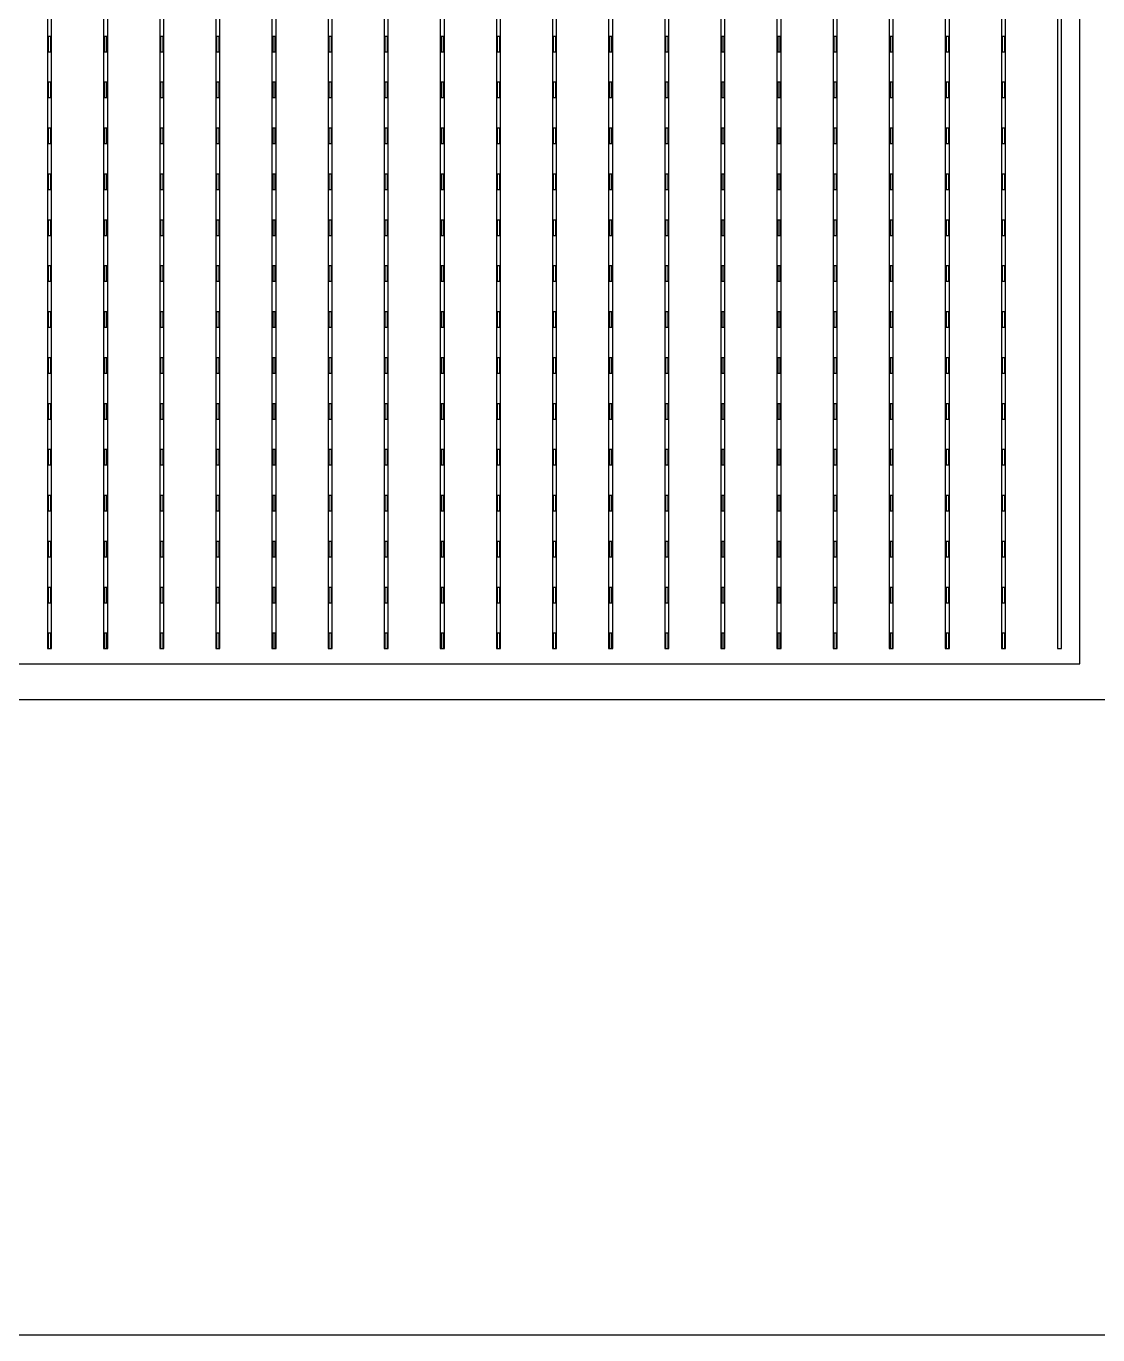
# Model space of a CAD drawing. Header units: millimetres. Extents: x -18 to 142, y -7 to 153.
# Drawn here: x 72.39 to 82.89, y -6.72 to 6.1 of the extents above; entities that cross this region are included whole.
import ezdxf

# ---------------------------------------------------------------- set-up
doc = ezdxf.new("R2010")
doc.units = ezdxf.units.MM
for name, color, linetype in [('CELLS', 5, 'Continuous'), ('CONTACT_PADS', 2, 'Continuous'), ('DICING', 4, 'Continuous'), ('FINGERS', 1, 'Continuous'), ('INSULATION', 2, 'Continuous'), ('WAFER', 1, 'Continuous')]:
    doc.layers.add(name, color=color, linetype=linetype)

msp = doc.modelspace()

# ---------------------------------------------------------------- linework, layer by layer
at = {"layer": 'CELLS'}
msp.add_lwpolyline([(83.07, -0.5), (83.07, 20.4), (62.17, 20.4), (62.17, -0.5), (83.07, -0.5)], close=True, dxfattribs=at)
at = {"layer": 'CONTACT_PADS'}
for points in [[(72.633, 5.85), (72.633, 6), (72.608, 6), (72.608, 5.85), (72.633, 5.85)], [(73.183, 5.85), (73.183, 6), (73.158, 6), (73.158, 5.85), (73.183, 5.85)], [(73.733, 5.85), (73.733, 6), (73.708, 6), (73.708, 5.85), (73.733, 5.85)], [(74.283, 5.85), (74.283, 6), (74.258, 6), (74.258, 5.85), (74.283, 5.85)], [(74.833, 5.85), (74.833, 6), (74.808, 6), (74.808, 5.85), (74.833, 5.85)], [(75.383, 5.85), (75.383, 6), (75.358, 6), (75.358, 5.85), (75.383, 5.85)], [(75.933, 5.85), (75.933, 6), (75.908, 6), (75.908, 5.85), (75.933, 5.85)], [(76.483, 5.85), (76.483, 6), (76.458, 6), (76.458, 5.85), (76.483, 5.85)], [(77.033, 5.85), (77.033, 6), (77.008, 6), (77.008, 5.85), (77.033, 5.85)], [(77.583, 5.85), (77.583, 6), (77.558, 6), (77.558, 5.85), (77.583, 5.85)], [(78.133, 5.85), (78.133, 6), (78.108, 6), (78.108, 5.85), (78.133, 5.85)], [(78.683, 5.85), (78.683, 6), (78.658, 6), (78.658, 5.85), (78.683, 5.85)], [(79.233, 5.85), (79.233, 6), (79.208, 6), (79.208, 5.85), (79.233, 5.85)], [(79.783, 5.85), (79.783, 6), (79.758, 6), (79.758, 5.85), (79.783, 5.85)], [(80.333, 5.85), (80.333, 6), (80.308, 6), (80.308, 5.85), (80.333, 5.85)], [(80.883, 5.85), (80.883, 6), (80.858, 6), (80.858, 5.85), (80.883, 5.85)], [(81.433, 5.85), (81.433, 6), (81.408, 6), (81.408, 5.85), (81.433, 5.85)], [(81.983, 5.85), (81.983, 6), (81.958, 6), (81.958, 5.85), (81.983, 5.85)], [(72.633, 5.4), (72.633, 5.55), (72.608, 5.55), (72.608, 5.4), (72.633, 5.4)], [(73.183, 5.4), (73.183, 5.55), (73.158, 5.55), (73.158, 5.4), (73.183, 5.4)], [(73.733, 5.4), (73.733, 5.55), (73.708, 5.55), (73.708, 5.4), (73.733, 5.4)], [(74.283, 5.4), (74.283, 5.55), (74.258, 5.55), (74.258, 5.4), (74.283, 5.4)], [(74.833, 5.4), (74.833, 5.55), (74.808, 5.55), (74.808, 5.4), (74.833, 5.4)], [(75.383, 5.4), (75.383, 5.55), (75.358, 5.55), (75.358, 5.4), (75.383, 5.4)], [(75.933, 5.4), (75.933, 5.55), (75.908, 5.55), (75.908, 5.4), (75.933, 5.4)], [(76.483, 5.4), (76.483, 5.55), (76.458, 5.55), (76.458, 5.4), (76.483, 5.4)], [(77.033, 5.4), (77.033, 5.55), (77.008, 5.55), (77.008, 5.4), (77.033, 5.4)], [(77.583, 5.4), (77.583, 5.55), (77.558, 5.55), (77.558, 5.4), (77.583, 5.4)], [(78.133, 5.4), (78.133, 5.55), (78.108, 5.55), (78.108, 5.4), (78.133, 5.4)], [(78.683, 5.4), (78.683, 5.55), (78.658, 5.55), (78.658, 5.4), (78.683, 5.4)], [(79.233, 5.4), (79.233, 5.55), (79.208, 5.55), (79.208, 5.4), (79.233, 5.4)], [(79.783, 5.4), (79.783, 5.55), (79.758, 5.55), (79.758, 5.4), (79.783, 5.4)], [(80.333, 5.4), (80.333, 5.55), (80.308, 5.55), (80.308, 5.4), (80.333, 5.4)], [(80.883, 5.4), (80.883, 5.55), (80.858, 5.55), (80.858, 5.4), (80.883, 5.4)], [(81.433, 5.4), (81.433, 5.55), (81.408, 5.55), (81.408, 5.4), (81.433, 5.4)], [(81.983, 5.4), (81.983, 5.55), (81.958, 5.55), (81.958, 5.4), (81.983, 5.4)], [(72.633, 4.95), (72.633, 5.1), (72.608, 5.1), (72.608, 4.95), (72.633, 4.95)], [(73.183, 4.95), (73.183, 5.1), (73.158, 5.1), (73.158, 4.95), (73.183, 4.95)], [(73.733, 4.95), (73.733, 5.1), (73.708, 5.1), (73.708, 4.95), (73.733, 4.95)], [(74.283, 4.95), (74.283, 5.1), (74.258, 5.1), (74.258, 4.95), (74.283, 4.95)], [(74.833, 4.95), (74.833, 5.1), (74.808, 5.1), (74.808, 4.95), (74.833, 4.95)], [(75.383, 4.95), (75.383, 5.1), (75.358, 5.1), (75.358, 4.95), (75.383, 4.95)], [(75.933, 4.95), (75.933, 5.1), (75.908, 5.1), (75.908, 4.95), (75.933, 4.95)], [(76.483, 4.95), (76.483, 5.1), (76.458, 5.1), (76.458, 4.95), (76.483, 4.95)], [(77.033, 4.95), (77.033, 5.1), (77.008, 5.1), (77.008, 4.95), (77.033, 4.95)], [(77.583, 4.95), (77.583, 5.1), (77.558, 5.1), (77.558, 4.95), (77.583, 4.95)], [(78.133, 4.95), (78.133, 5.1), (78.108, 5.1), (78.108, 4.95), (78.133, 4.95)], [(78.683, 4.95), (78.683, 5.1), (78.658, 5.1), (78.658, 4.95), (78.683, 4.95)], [(79.233, 4.95), (79.233, 5.1), (79.208, 5.1), (79.208, 4.95), (79.233, 4.95)], [(79.783, 4.95), (79.783, 5.1), (79.758, 5.1), (79.758, 4.95), (79.783, 4.95)], [(80.333, 4.95), (80.333, 5.1), (80.308, 5.1), (80.308, 4.95), (80.333, 4.95)], [(80.883, 4.95), (80.883, 5.1), (80.858, 5.1), (80.858, 4.95), (80.883, 4.95)], [(81.433, 4.95), (81.433, 5.1), (81.408, 5.1), (81.408, 4.95), (81.433, 4.95)], [(81.983, 4.95), (81.983, 5.1), (81.958, 5.1), (81.958, 4.95), (81.983, 4.95)], [(72.633, 4.5), (72.633, 4.65), (72.608, 4.65), (72.608, 4.5), (72.633, 4.5)], [(73.183, 4.5), (73.183, 4.65), (73.158, 4.65), (73.158, 4.5), (73.183, 4.5)], [(73.733, 4.5), (73.733, 4.65), (73.708, 4.65), (73.708, 4.5), (73.733, 4.5)], [(74.283, 4.5), (74.283, 4.65), (74.258, 4.65), (74.258, 4.5), (74.283, 4.5)], [(74.833, 4.5), (74.833, 4.65), (74.808, 4.65), (74.808, 4.5), (74.833, 4.5)], [(75.383, 4.5), (75.383, 4.65), (75.358, 4.65), (75.358, 4.5), (75.383, 4.5)], [(75.933, 4.5), (75.933, 4.65), (75.908, 4.65), (75.908, 4.5), (75.933, 4.5)], [(76.483, 4.5), (76.483, 4.65), (76.458, 4.65), (76.458, 4.5), (76.483, 4.5)], [(77.033, 4.5), (77.033, 4.65), (77.008, 4.65), (77.008, 4.5), (77.033, 4.5)], [(77.583, 4.5), (77.583, 4.65), (77.558, 4.65), (77.558, 4.5), (77.583, 4.5)], [(78.133, 4.5), (78.133, 4.65), (78.108, 4.65), (78.108, 4.5), (78.133, 4.5)], [(78.683, 4.5), (78.683, 4.65), (78.658, 4.65), (78.658, 4.5), (78.683, 4.5)], [(79.233, 4.5), (79.233, 4.65), (79.208, 4.65), (79.208, 4.5), (79.233, 4.5)], [(79.783, 4.5), (79.783, 4.65), (79.758, 4.65), (79.758, 4.5), (79.783, 4.5)], [(80.333, 4.5), (80.333, 4.65), (80.308, 4.65), (80.308, 4.5), (80.333, 4.5)], [(80.883, 4.5), (80.883, 4.65), (80.858, 4.65), (80.858, 4.5), (80.883, 4.5)], [(81.433, 4.5), (81.433, 4.65), (81.408, 4.65), (81.408, 4.5), (81.433, 4.5)], [(81.983, 4.5), (81.983, 4.65), (81.958, 4.65), (81.958, 4.5), (81.983, 4.5)], [(72.633, 4.05), (72.633, 4.2), (72.608, 4.2), (72.608, 4.05), (72.633, 4.05)], [(73.183, 4.05), (73.183, 4.2), (73.158, 4.2), (73.158, 4.05), (73.183, 4.05)], [(73.733, 4.05), (73.733, 4.2), (73.708, 4.2), (73.708, 4.05), (73.733, 4.05)], [(74.283, 4.05), (74.283, 4.2), (74.258, 4.2), (74.258, 4.05), (74.283, 4.05)], [(74.833, 4.05), (74.833, 4.2), (74.808, 4.2), (74.808, 4.05), (74.833, 4.05)], [(75.383, 4.05), (75.383, 4.2), (75.358, 4.2), (75.358, 4.05), (75.383, 4.05)], [(75.933, 4.05), (75.933, 4.2), (75.908, 4.2), (75.908, 4.05), (75.933, 4.05)], [(76.483, 4.05), (76.483, 4.2), (76.458, 4.2), (76.458, 4.05), (76.483, 4.05)], [(77.033, 4.05), (77.033, 4.2), (77.008, 4.2), (77.008, 4.05), (77.033, 4.05)], [(77.583, 4.05), (77.583, 4.2), (77.558, 4.2), (77.558, 4.05), (77.583, 4.05)], [(78.133, 4.05), (78.133, 4.2), (78.108, 4.2), (78.108, 4.05), (78.133, 4.05)], [(78.683, 4.05), (78.683, 4.2), (78.658, 4.2), (78.658, 4.05), (78.683, 4.05)], [(79.233, 4.05), (79.233, 4.2), (79.208, 4.2), (79.208, 4.05), (79.233, 4.05)], [(79.783, 4.05), (79.783, 4.2), (79.758, 4.2), (79.758, 4.05), (79.783, 4.05)], [(80.333, 4.05), (80.333, 4.2), (80.308, 4.2), (80.308, 4.05), (80.333, 4.05)], [(80.883, 4.05), (80.883, 4.2), (80.858, 4.2), (80.858, 4.05), (80.883, 4.05)], [(81.433, 4.05), (81.433, 4.2), (81.408, 4.2), (81.408, 4.05), (81.433, 4.05)], [(81.983, 4.05), (81.983, 4.2), (81.958, 4.2), (81.958, 4.05), (81.983, 4.05)], [(72.633, 3.6), (72.633, 3.75), (72.608, 3.75), (72.608, 3.6), (72.633, 3.6)], [(73.183, 3.6), (73.183, 3.75), (73.158, 3.75), (73.158, 3.6), (73.183, 3.6)], [(73.733, 3.6), (73.733, 3.75), (73.708, 3.75), (73.708, 3.6), (73.733, 3.6)], [(74.283, 3.6), (74.283, 3.75), (74.258, 3.75), (74.258, 3.6), (74.283, 3.6)], [(74.833, 3.6), (74.833, 3.75), (74.808, 3.75), (74.808, 3.6), (74.833, 3.6)], [(75.383, 3.6), (75.383, 3.75), (75.358, 3.75), (75.358, 3.6), (75.383, 3.6)], [(75.933, 3.6), (75.933, 3.75), (75.908, 3.75), (75.908, 3.6), (75.933, 3.6)], [(76.483, 3.6), (76.483, 3.75), (76.458, 3.75), (76.458, 3.6), (76.483, 3.6)], [(77.033, 3.6), (77.033, 3.75), (77.008, 3.75), (77.008, 3.6), (77.033, 3.6)], [(77.583, 3.6), (77.583, 3.75), (77.558, 3.75), (77.558, 3.6), (77.583, 3.6)], [(78.133, 3.6), (78.133, 3.75), (78.108, 3.75), (78.108, 3.6), (78.133, 3.6)], [(78.683, 3.6), (78.683, 3.75), (78.658, 3.75), (78.658, 3.6), (78.683, 3.6)], [(79.233, 3.6), (79.233, 3.75), (79.208, 3.75), (79.208, 3.6), (79.233, 3.6)], [(79.783, 3.6), (79.783, 3.75), (79.758, 3.75), (79.758, 3.6), (79.783, 3.6)], [(80.333, 3.6), (80.333, 3.75), (80.308, 3.75), (80.308, 3.6), (80.333, 3.6)], [(80.883, 3.6), (80.883, 3.75), (80.858, 3.75), (80.858, 3.6), (80.883, 3.6)], [(81.433, 3.6), (81.433, 3.75), (81.408, 3.75), (81.408, 3.6), (81.433, 3.6)], [(81.983, 3.6), (81.983, 3.75), (81.958, 3.75), (81.958, 3.6), (81.983, 3.6)], [(72.633, 3.15), (72.633, 3.3), (72.608, 3.3), (72.608, 3.15), (72.633, 3.15)], [(73.183, 3.15), (73.183, 3.3), (73.158, 3.3), (73.158, 3.15), (73.183, 3.15)], [(73.733, 3.15), (73.733, 3.3), (73.708, 3.3), (73.708, 3.15), (73.733, 3.15)], [(74.283, 3.15), (74.283, 3.3), (74.258, 3.3), (74.258, 3.15), (74.283, 3.15)], [(74.833, 3.15), (74.833, 3.3), (74.808, 3.3), (74.808, 3.15), (74.833, 3.15)], [(75.383, 3.15), (75.383, 3.3), (75.358, 3.3), (75.358, 3.15), (75.383, 3.15)], [(75.933, 3.15), (75.933, 3.3), (75.908, 3.3), (75.908, 3.15), (75.933, 3.15)], [(76.483, 3.15), (76.483, 3.3), (76.458, 3.3), (76.458, 3.15), (76.483, 3.15)], [(77.033, 3.15), (77.033, 3.3), (77.008, 3.3), (77.008, 3.15), (77.033, 3.15)], [(77.583, 3.15), (77.583, 3.3), (77.558, 3.3), (77.558, 3.15), (77.583, 3.15)], [(78.133, 3.15), (78.133, 3.3), (78.108, 3.3), (78.108, 3.15), (78.133, 3.15)], [(78.683, 3.15), (78.683, 3.3), (78.658, 3.3), (78.658, 3.15), (78.683, 3.15)], [(79.233, 3.15), (79.233, 3.3), (79.208, 3.3), (79.208, 3.15), (79.233, 3.15)], [(79.783, 3.15), (79.783, 3.3), (79.758, 3.3), (79.758, 3.15), (79.783, 3.15)], [(80.333, 3.15), (80.333, 3.3), (80.308, 3.3), (80.308, 3.15), (80.333, 3.15)], [(80.883, 3.15), (80.883, 3.3), (80.858, 3.3), (80.858, 3.15), (80.883, 3.15)], [(81.433, 3.15), (81.433, 3.3), (81.408, 3.3), (81.408, 3.15), (81.433, 3.15)], [(81.983, 3.15), (81.983, 3.3), (81.958, 3.3), (81.958, 3.15), (81.983, 3.15)], [(72.633, 2.7), (72.633, 2.85), (72.608, 2.85), (72.608, 2.7), (72.633, 2.7)], [(73.183, 2.7), (73.183, 2.85), (73.158, 2.85), (73.158, 2.7), (73.183, 2.7)], [(73.733, 2.7), (73.733, 2.85), (73.708, 2.85), (73.708, 2.7), (73.733, 2.7)], [(74.283, 2.7), (74.283, 2.85), (74.258, 2.85), (74.258, 2.7), (74.283, 2.7)], [(74.833, 2.7), (74.833, 2.85), (74.808, 2.85), (74.808, 2.7), (74.833, 2.7)], [(75.383, 2.7), (75.383, 2.85), (75.358, 2.85), (75.358, 2.7), (75.383, 2.7)], [(75.933, 2.7), (75.933, 2.85), (75.908, 2.85), (75.908, 2.7), (75.933, 2.7)], [(76.483, 2.7), (76.483, 2.85), (76.458, 2.85), (76.458, 2.7), (76.483, 2.7)], [(77.033, 2.7), (77.033, 2.85), (77.008, 2.85), (77.008, 2.7), (77.033, 2.7)], [(77.583, 2.7), (77.583, 2.85), (77.558, 2.85), (77.558, 2.7), (77.583, 2.7)], [(78.133, 2.7), (78.133, 2.85), (78.108, 2.85), (78.108, 2.7), (78.133, 2.7)], [(78.683, 2.7), (78.683, 2.85), (78.658, 2.85), (78.658, 2.7), (78.683, 2.7)], [(79.233, 2.7), (79.233, 2.85), (79.208, 2.85), (79.208, 2.7), (79.233, 2.7)], [(79.783, 2.7), (79.783, 2.85), (79.758, 2.85), (79.758, 2.7), (79.783, 2.7)], [(80.333, 2.7), (80.333, 2.85), (80.308, 2.85), (80.308, 2.7), (80.333, 2.7)], [(80.883, 2.7), (80.883, 2.85), (80.858, 2.85), (80.858, 2.7), (80.883, 2.7)], [(81.433, 2.7), (81.433, 2.85), (81.408, 2.85), (81.408, 2.7), (81.433, 2.7)], [(81.983, 2.7), (81.983, 2.85), (81.958, 2.85), (81.958, 2.7), (81.983, 2.7)], [(72.633, 2.25), (72.633, 2.4), (72.608, 2.4), (72.608, 2.25), (72.633, 2.25)], [(73.183, 2.25), (73.183, 2.4), (73.158, 2.4), (73.158, 2.25), (73.183, 2.25)], [(73.733, 2.25), (73.733, 2.4), (73.708, 2.4), (73.708, 2.25), (73.733, 2.25)], [(74.283, 2.25), (74.283, 2.4), (74.258, 2.4), (74.258, 2.25), (74.283, 2.25)], [(74.833, 2.25), (74.833, 2.4), (74.808, 2.4), (74.808, 2.25), (74.833, 2.25)], [(75.383, 2.25), (75.383, 2.4), (75.358, 2.4), (75.358, 2.25), (75.383, 2.25)], [(75.933, 2.25), (75.933, 2.4), (75.908, 2.4), (75.908, 2.25), (75.933, 2.25)], [(76.483, 2.25), (76.483, 2.4), (76.458, 2.4), (76.458, 2.25), (76.483, 2.25)], [(77.033, 2.25), (77.033, 2.4), (77.008, 2.4), (77.008, 2.25), (77.033, 2.25)], [(77.583, 2.25), (77.583, 2.4), (77.558, 2.4), (77.558, 2.25), (77.583, 2.25)], [(78.133, 2.25), (78.133, 2.4), (78.108, 2.4), (78.108, 2.25), (78.133, 2.25)], [(78.683, 2.25), (78.683, 2.4), (78.658, 2.4), (78.658, 2.25), (78.683, 2.25)], [(79.233, 2.25), (79.233, 2.4), (79.208, 2.4), (79.208, 2.25), (79.233, 2.25)], [(79.783, 2.25), (79.783, 2.4), (79.758, 2.4), (79.758, 2.25), (79.783, 2.25)], [(80.333, 2.25), (80.333, 2.4), (80.308, 2.4), (80.308, 2.25), (80.333, 2.25)], [(80.883, 2.25), (80.883, 2.4), (80.858, 2.4), (80.858, 2.25), (80.883, 2.25)], [(81.433, 2.25), (81.433, 2.4), (81.408, 2.4), (81.408, 2.25), (81.433, 2.25)], [(81.983, 2.25), (81.983, 2.4), (81.958, 2.4), (81.958, 2.25), (81.983, 2.25)], [(72.633, 1.8), (72.633, 1.95), (72.608, 1.95), (72.608, 1.8), (72.633, 1.8)], [(73.183, 1.8), (73.183, 1.95), (73.158, 1.95), (73.158, 1.8), (73.183, 1.8)], [(73.733, 1.8), (73.733, 1.95), (73.708, 1.95), (73.708, 1.8), (73.733, 1.8)], [(74.283, 1.8), (74.283, 1.95), (74.258, 1.95), (74.258, 1.8), (74.283, 1.8)], [(74.833, 1.8), (74.833, 1.95), (74.808, 1.95), (74.808, 1.8), (74.833, 1.8)], [(75.383, 1.8), (75.383, 1.95), (75.358, 1.95), (75.358, 1.8), (75.383, 1.8)], [(75.933, 1.8), (75.933, 1.95), (75.908, 1.95), (75.908, 1.8), (75.933, 1.8)], [(76.483, 1.8), (76.483, 1.95), (76.458, 1.95), (76.458, 1.8), (76.483, 1.8)], [(77.033, 1.8), (77.033, 1.95), (77.008, 1.95), (77.008, 1.8), (77.033, 1.8)], [(77.583, 1.8), (77.583, 1.95), (77.558, 1.95), (77.558, 1.8), (77.583, 1.8)], [(78.133, 1.8), (78.133, 1.95), (78.108, 1.95), (78.108, 1.8), (78.133, 1.8)], [(78.683, 1.8), (78.683, 1.95), (78.658, 1.95), (78.658, 1.8), (78.683, 1.8)], [(79.233, 1.8), (79.233, 1.95), (79.208, 1.95), (79.208, 1.8), (79.233, 1.8)], [(79.783, 1.8), (79.783, 1.95), (79.758, 1.95), (79.758, 1.8), (79.783, 1.8)], [(80.333, 1.8), (80.333, 1.95), (80.308, 1.95), (80.308, 1.8), (80.333, 1.8)], [(80.883, 1.8), (80.883, 1.95), (80.858, 1.95), (80.858, 1.8), (80.883, 1.8)], [(81.433, 1.8), (81.433, 1.95), (81.408, 1.95), (81.408, 1.8), (81.433, 1.8)], [(81.983, 1.8), (81.983, 1.95), (81.958, 1.95), (81.958, 1.8), (81.983, 1.8)], [(72.633, 1.35), (72.633, 1.5), (72.608, 1.5), (72.608, 1.35), (72.633, 1.35)], [(73.183, 1.35), (73.183, 1.5), (73.158, 1.5), (73.158, 1.35), (73.183, 1.35)], [(73.733, 1.35), (73.733, 1.5), (73.708, 1.5), (73.708, 1.35), (73.733, 1.35)], [(74.283, 1.35), (74.283, 1.5), (74.258, 1.5), (74.258, 1.35), (74.283, 1.35)], [(74.833, 1.35), (74.833, 1.5), (74.808, 1.5), (74.808, 1.35), (74.833, 1.35)], [(75.383, 1.35), (75.383, 1.5), (75.358, 1.5), (75.358, 1.35), (75.383, 1.35)], [(75.933, 1.35), (75.933, 1.5), (75.908, 1.5), (75.908, 1.35), (75.933, 1.35)], [(76.483, 1.35), (76.483, 1.5), (76.458, 1.5), (76.458, 1.35), (76.483, 1.35)], [(77.033, 1.35), (77.033, 1.5), (77.008, 1.5), (77.008, 1.35), (77.033, 1.35)], [(77.583, 1.35), (77.583, 1.5), (77.558, 1.5), (77.558, 1.35), (77.583, 1.35)], [(78.133, 1.35), (78.133, 1.5), (78.108, 1.5), (78.108, 1.35), (78.133, 1.35)], [(78.683, 1.35), (78.683, 1.5), (78.658, 1.5), (78.658, 1.35), (78.683, 1.35)], [(79.233, 1.35), (79.233, 1.5), (79.208, 1.5), (79.208, 1.35), (79.233, 1.35)], [(79.783, 1.35), (79.783, 1.5), (79.758, 1.5), (79.758, 1.35), (79.783, 1.35)], [(80.333, 1.35), (80.333, 1.5), (80.308, 1.5), (80.308, 1.35), (80.333, 1.35)], [(80.883, 1.35), (80.883, 1.5), (80.858, 1.5), (80.858, 1.35), (80.883, 1.35)], [(81.433, 1.35), (81.433, 1.5), (81.408, 1.5), (81.408, 1.35), (81.433, 1.35)], [(81.983, 1.35), (81.983, 1.5), (81.958, 1.5), (81.958, 1.35), (81.983, 1.35)], [(72.633, 0.9), (72.633, 1.05), (72.608, 1.05), (72.608, 0.9), (72.633, 0.9)], [(73.183, 0.9), (73.183, 1.05), (73.158, 1.05), (73.158, 0.9), (73.183, 0.9)], [(73.733, 0.9), (73.733, 1.05), (73.708, 1.05), (73.708, 0.9), (73.733, 0.9)], [(74.283, 0.9), (74.283, 1.05), (74.258, 1.05), (74.258, 0.9), (74.283, 0.9)], [(74.833, 0.9), (74.833, 1.05), (74.808, 1.05), (74.808, 0.9), (74.833, 0.9)], [(75.383, 0.9), (75.383, 1.05), (75.358, 1.05), (75.358, 0.9), (75.383, 0.9)], [(75.933, 0.9), (75.933, 1.05), (75.908, 1.05), (75.908, 0.9), (75.933, 0.9)], [(76.483, 0.9), (76.483, 1.05), (76.458, 1.05), (76.458, 0.9), (76.483, 0.9)], [(77.033, 0.9), (77.033, 1.05), (77.008, 1.05), (77.008, 0.9), (77.033, 0.9)], [(77.583, 0.9), (77.583, 1.05), (77.558, 1.05), (77.558, 0.9), (77.583, 0.9)], [(78.133, 0.9), (78.133, 1.05), (78.108, 1.05), (78.108, 0.9), (78.133, 0.9)], [(78.683, 0.9), (78.683, 1.05), (78.658, 1.05), (78.658, 0.9), (78.683, 0.9)], [(79.233, 0.9), (79.233, 1.05), (79.208, 1.05), (79.208, 0.9), (79.233, 0.9)], [(79.783, 0.9), (79.783, 1.05), (79.758, 1.05), (79.758, 0.9), (79.783, 0.9)], [(80.333, 0.9), (80.333, 1.05), (80.308, 1.05), (80.308, 0.9), (80.333, 0.9)], [(80.883, 0.9), (80.883, 1.05), (80.858, 1.05), (80.858, 0.9), (80.883, 0.9)], [(81.433, 0.9), (81.433, 1.05), (81.408, 1.05), (81.408, 0.9), (81.433, 0.9)], [(81.983, 0.9), (81.983, 1.05), (81.958, 1.05), (81.958, 0.9), (81.983, 0.9)], [(72.633, 0.45), (72.633, 0.6), (72.608, 0.6), (72.608, 0.45), (72.633, 0.45)], [(73.183, 0.45), (73.183, 0.6), (73.158, 0.6), (73.158, 0.45), (73.183, 0.45)], [(73.733, 0.45), (73.733, 0.6), (73.708, 0.6), (73.708, 0.45), (73.733, 0.45)], [(74.283, 0.45), (74.283, 0.6), (74.258, 0.6), (74.258, 0.45), (74.283, 0.45)], [(74.833, 0.45), (74.833, 0.6), (74.808, 0.6), (74.808, 0.45), (74.833, 0.45)], [(75.383, 0.45), (75.383, 0.6), (75.358, 0.6), (75.358, 0.45), (75.383, 0.45)], [(75.933, 0.45), (75.933, 0.6), (75.908, 0.6), (75.908, 0.45), (75.933, 0.45)], [(76.483, 0.45), (76.483, 0.6), (76.458, 0.6), (76.458, 0.45), (76.483, 0.45)], [(77.033, 0.45), (77.033, 0.6), (77.008, 0.6), (77.008, 0.45), (77.033, 0.45)], [(77.583, 0.45), (77.583, 0.6), (77.558, 0.6), (77.558, 0.45), (77.583, 0.45)], [(78.133, 0.45), (78.133, 0.6), (78.108, 0.6), (78.108, 0.45), (78.133, 0.45)], [(78.683, 0.45), (78.683, 0.6), (78.658, 0.6), (78.658, 0.45), (78.683, 0.45)], [(79.233, 0.45), (79.233, 0.6), (79.208, 0.6), (79.208, 0.45), (79.233, 0.45)], [(79.783, 0.45), (79.783, 0.6), (79.758, 0.6), (79.758, 0.45), (79.783, 0.45)], [(80.333, 0.45), (80.333, 0.6), (80.308, 0.6), (80.308, 0.45), (80.333, 0.45)], [(80.883, 0.45), (80.883, 0.6), (80.858, 0.6), (80.858, 0.45), (80.883, 0.45)], [(81.433, 0.45), (81.433, 0.6), (81.408, 0.6), (81.408, 0.45), (81.433, 0.45)], [(81.983, 0.45), (81.983, 0.6), (81.958, 0.6), (81.958, 0.45), (81.983, 0.45)], [(72.633, 0), (72.633, 0.15), (72.608, 0.15), (72.608, 0), (72.633, 0)], [(73.183, 0), (73.183, 0.15), (73.158, 0.15), (73.158, 0), (73.183, 0)], [(73.733, 0), (73.733, 0.15), (73.708, 0.15), (73.708, 0), (73.733, 0)], [(74.283, 0), (74.283, 0.15), (74.258, 0.15), (74.258, 0), (74.283, 0)], [(74.833, 0), (74.833, 0.15), (74.808, 0.15), (74.808, 0), (74.833, 0)], [(75.383, 0), (75.383, 0.15), (75.358, 0.15), (75.358, 0), (75.383, 0)], [(75.933, 0), (75.933, 0.15), (75.908, 0.15), (75.908, 0), (75.933, 0)], [(76.483, 0), (76.483, 0.15), (76.458, 0.15), (76.458, 0), (76.483, 0)], [(77.033, 0), (77.033, 0.15), (77.008, 0.15), (77.008, 0), (77.033, 0)], [(77.583, 0), (77.583, 0.15), (77.558, 0.15), (77.558, 0), (77.583, 0)], [(78.133, 0), (78.133, 0.15), (78.108, 0.15), (78.108, 0), (78.133, 0)], [(78.683, 0), (78.683, 0.15), (78.658, 0.15), (78.658, 0), (78.683, 0)], [(79.233, 0), (79.233, 0.15), (79.208, 0.15), (79.208, 0), (79.233, 0)], [(79.783, 0), (79.783, 0.15), (79.758, 0.15), (79.758, 0), (79.783, 0)], [(80.333, 0), (80.333, 0.15), (80.308, 0.15), (80.308, 0), (80.333, 0)], [(80.883, 0), (80.883, 0.15), (80.858, 0.15), (80.858, 0), (80.883, 0)], [(81.433, 0), (81.433, 0.15), (81.408, 0.15), (81.408, 0), (81.433, 0)], [(81.983, 0), (81.983, 0.15), (81.958, 0.15), (81.958, 0), (81.983, 0)]]:
    msp.add_lwpolyline(points, close=True, dxfattribs=at)
at = {"layer": 'DICING'}
for q in [(79.47, -0.5), (100.37, -0.5), (121.27, -0.5), (142.17, -0.5), (142.17, -0.5), (142.17, -0.5), (142.17, -0.5), (142.17, -0.5), (142.17, -0.5), (142.17, -0.5), (142.17, -0.5), (142.17, -0.5), (142.17, -0.5), (142.17, -0.5), (142.17, -0.5), (142.17, -0.5), (142.17, -0.5), (142.17, -0.5), (142.17, -0.5), (142.17, -0.5), (142.17, -0.5), (142.17, -0.5), (142.17, -0.5), (142.17, -0.5), (142.17, -0.5), (142.17, -0.5), (142.17, -0.5), (142.17, -0.5), (142.17, -0.5), (142.17, -0.5), (142.17, -0.5), (142.17, -0.5), (142.17, -0.5), (142.17, -0.5), (142.17, -0.5), (142.17, -0.5), (142.17, -0.5), (142.17, -0.5), (142.17, -0.5), (142.17, -0.5)]:
    msp.add_line((-17.83, -0.5), q, dxfattribs=at)
at = {"layer": 'FINGERS'}
for points in [[(72.64, 0), (72.64, 19.9), (72.6, 19.9), (72.6, 0), (72.64, 0)], [(73.19, 0), (73.19, 19.9), (73.15, 19.9), (73.15, 0), (73.19, 0)], [(73.74, 0), (73.74, 19.9), (73.7, 19.9), (73.7, 0), (73.74, 0)], [(74.29, 0), (74.29, 19.9), (74.25, 19.9), (74.25, 0), (74.29, 0)], [(74.84, 0), (74.84, 19.9), (74.8, 19.9), (74.8, 0), (74.84, 0)], [(75.39, 0), (75.39, 19.9), (75.35, 19.9), (75.35, 0), (75.39, 0)], [(75.94, 0), (75.94, 19.9), (75.9, 19.9), (75.9, 0), (75.94, 0)], [(76.49, 0), (76.49, 19.9), (76.45, 19.9), (76.45, 0), (76.49, 0)], [(77.04, 0), (77.04, 19.9), (77, 19.9), (77, 0), (77.04, 0)], [(77.59, 0), (77.59, 19.9), (77.55, 19.9), (77.55, 0), (77.59, 0)], [(78.14, 0), (78.14, 19.9), (78.1, 19.9), (78.1, 0), (78.14, 0)], [(78.69, 0), (78.69, 19.9), (78.65, 19.9), (78.65, 0), (78.69, 0)], [(79.24, 0), (79.24, 19.9), (79.2, 19.9), (79.2, 0), (79.24, 0)], [(79.79, 0), (79.79, 19.9), (79.75, 19.9), (79.75, 0), (79.79, 0)], [(80.34, 0), (80.34, 19.9), (80.3, 19.9), (80.3, 0), (80.34, 0)], [(80.89, 0), (80.89, 19.9), (80.85, 19.9), (80.85, 0), (80.89, 0)], [(81.44, 0), (81.44, 19.9), (81.4, 19.9), (81.4, 0), (81.44, 0)], [(81.99, 0), (81.99, 19.9), (81.95, 19.9), (81.95, 0), (81.99, 0)], [(82.54, 0), (82.54, 19.9), (82.5, 19.9), (82.5, 0), (82.54, 0)]]:
    msp.add_lwpolyline(points, close=True, dxfattribs=at)
at = {"layer": 'INSULATION'}
msp.add_lwpolyline([(82.72, -0.15), (82.72, 20.05), (62.52, 20.05), (62.52, -0.15), (82.72, -0.15)], close=True, dxfattribs=at)
at = {"layer": 'WAFER'}
msp.add_lwpolyline([(-16.136, -6.725), (140.476, -6.725), (141.545, -5.656), (141.545, 150.956), (140.476, 152.025), (-16.136, 152.025), (-17.205, 150.956), (-17.205, -5.656), (-16.136, -6.725)], close=True, dxfattribs=at)

doc.saveas('drawing.dxf')
